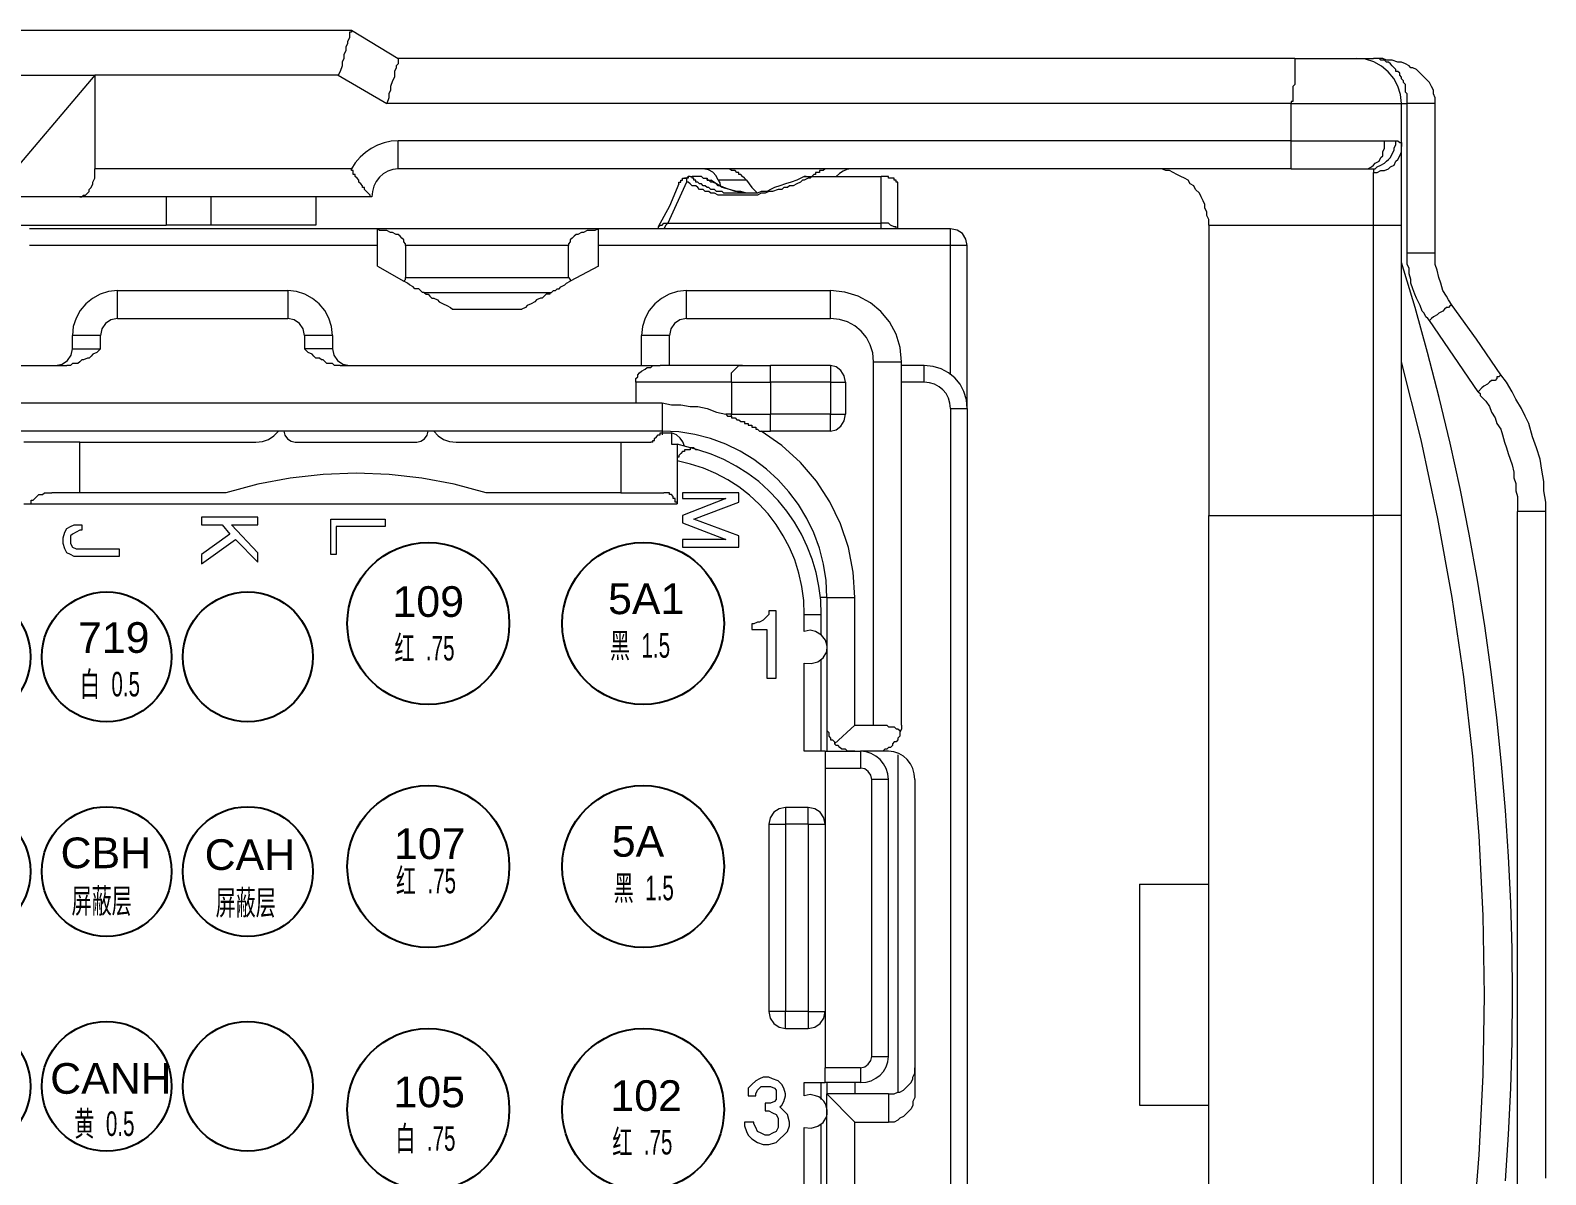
# Model space of a CAD drawing. Header units: millimetres. Extents: x 1638 to 3450, y 1129 to 2069.
# Drawn here: x 1786.98 to 1836.37, y 1909.64 to 1946.95 of the extents above; entities that cross this region are included whole.
import ezdxf

# ---------------------------------------------------------------- set-up
doc = ezdxf.new("R2010")
doc.units = ezdxf.units.MM
doc.layers.add('AM60', color=3, linetype='Continuous', lineweight=25)
doc.layers.add('AM_6', color=3, linetype='Continuous', lineweight=25)
doc.layers.add('线色线径', color=1, linetype='Continuous')
doc.styles.get("Standard").update_dxf_attribs({"font": 'arial.ttf'})

# ---------------------------------------------------------------- blocks, each defined once
blk = doc.blocks.new('*U7')
blk.add_circle((0, 0), 2.117)
blk = doc.blocks.new('*U8')
at = {"layer": 'AM_6', "color": 0, "linetype": 'ByBlock', "lineweight": -2, "transparency": 16777216}
for p in [(0, 21), (4.6, 21), (9.2, 21), (13.8, 21), (18.4, 21), (23, 21), (27.6, 21), (32.2, 21), (36.8, 21), (41.4, 21), (0, 14), (4.6, 14), (9.2, 14), (13.8, 14), (18.4, 14), (23, 14), (27.6, 14), (32.2, 14), (36.8, 14), (41.4, 14), (0, 7), (4.6, 7), (9.2, 7), (13.8, 7), (18.4, 7), (23, 7), (27.6, 7), (32.2, 7), (36.8, 7), (41.4, 7), (0, 0), (4.6, 0), (9.2, 0), (13.8, 0), (18.4, 0), (23, 0), (27.6, 0), (32.2, 0), (36.8, 0), (41.4, 0)]:
    blk.add_blockref('*U7', p, dxfattribs=at)
blk = doc.blocks.new('*U9')
blk.add_circle((0, 0), 2.641)
blk = doc.blocks.new('*U10')
at = {"layer": 'AM_6', "color": 0, "linetype": 'ByBlock', "lineweight": -2, "transparency": 16777216}
for p in [(0, 23.769), (7, 23.769), (0, 15.846), (7, 15.846), (0, 7.923), (7, 7.923), (0, 0), (7, 0)]:
    blk.add_blockref('*U9', p, dxfattribs=at)
blk = doc.blocks.new('A$C7FD7605A')
at = {"layer": 'AM_6', "lineweight": 9}
for points in [[(40.215, 62.876), (57.912, 62.876)], [(57.912, 62.876), (57.912, 62.815), (57.851, 62.815), (57.851, 62.755), (57.851, 62.694), (57.851, 62.633), (57.79, 62.511), (57.79, 62.45), (57.729, 62.328), (57.729, 62.206), (57.668, 62.084), (57.668, 61.962), (57.607, 61.84), (57.607, 61.718), (57.546, 61.535), (57.481, 61.413)], [(57.912, 62.876), (59.436, 61.962)], [(59.436, 61.962), (59.436, 61.901), (59.436, 61.84), (59.436, 61.779), (59.375, 61.718), (59.375, 61.657), (59.314, 61.535), (59.314, 61.413), (59.314, 61.352), (59.253, 61.231), (59.192, 61.048), (59.192, 60.926), (59.131, 60.8), (59.131, 60.678), (59.07, 60.495)], [(88.666, 61.962), (59.436, 61.962)], [(88.666, 61.962), (88.666, 61.901), (88.666, 61.84), (88.666, 61.779), (88.666, 61.718), (88.666, 61.657), (88.666, 61.596), (88.666, 61.535), (88.666, 61.474), (88.666, 61.413), (88.666, 61.352), (88.666, 61.291), (88.666, 61.231), (88.666, 61.17), (88.666, 61.109), (88.605, 61.048), (88.605, 60.987), (88.605, 60.926), (88.605, 60.861), (88.605, 60.8), (88.605, 60.739), (88.605, 60.678), (88.605, 60.617), (88.605, 60.556), (88.544, 60.556), (88.544, 60.495)], [(88.666, 61.962), (88.849, 61.962), (89.032, 61.962), (89.215, 61.962), (89.398, 61.962), (89.52, 61.962), (89.703, 61.962), (89.825, 61.962), (90.007, 61.962), (90.129, 61.962), (90.251, 61.962), (90.373, 61.962), (90.434, 61.962), (90.495, 61.962), (90.556, 61.962), (90.617, 61.962), (90.678, 61.962)], [(92.145, 60.495), (92.114, 60.787), (92.027, 61.06), (91.89, 61.309), (91.709, 61.527), (91.49, 61.708), (91.242, 61.845), (90.969, 61.932), (90.678, 61.962)], [(90.678, 61.962), (91.227, 61.962)], [(93.242, 60.495), (93.242, 60.678), (93.181, 60.8), (93.181, 60.926), (93.12, 61.048), (93.059, 61.17), (92.998, 61.231), (92.876, 61.352), (92.815, 61.413), (92.754, 61.474), (92.693, 61.535), (92.633, 61.596), (92.511, 61.657), (92.45, 61.657), (92.389, 61.718), (92.267, 61.779), (92.145, 61.84), (92.023, 61.84), (91.84, 61.901), (91.653, 61.901), (91.531, 61.962), (91.349, 61.962), (91.227, 61.962)], [(92.328, 60.495), (92.328, 60.617), (92.328, 60.678), (92.328, 60.739), (92.328, 60.8), (92.267, 60.861), (92.267, 60.926), (92.267, 60.987), (92.267, 61.109), (92.206, 61.17), (92.206, 61.231), (92.145, 61.291), (92.145, 61.352), (92.084, 61.413), (92.084, 61.474), (92.023, 61.535), (91.962, 61.535), (91.962, 61.596), (91.901, 61.657), (91.84, 61.718), (91.779, 61.779), (91.718, 61.84), (91.653, 61.84), (91.592, 61.901), (91.531, 61.901), (91.47, 61.901), (91.41, 61.962), (91.349, 61.962), (91.288, 61.962), (91.227, 61.962)], [(40.215, 61.413), (49.549, 61.413)], [(49.549, 61.413), (46.501, 57.809)], [(49.549, 61.413), (49.549, 58.362)], [(92.145, 59.093), (92.145, 60.495)], [(93.242, 60.495), (93.181, 60.495), (93.12, 60.495), (93.059, 60.495), (92.937, 60.495), (92.876, 60.495), (92.754, 60.495), (92.693, 60.495), (92.572, 60.495), (92.45, 60.495), (92.328, 60.495)], [(93.242, 55.615), (93.242, 55.98), (93.242, 56.346), (93.242, 56.712), (93.242, 57.017), (93.242, 57.261), (93.242, 57.504), (93.242, 57.626), (93.242, 57.809), (93.242, 58.114), (93.242, 58.484), (93.242, 58.91), (93.242, 59.337), (93.242, 59.947), (93.242, 60.495)], [(88.544, 58.362), (88.544, 58.423), (88.544, 58.484), (88.544, 58.544), (88.544, 58.605), (88.544, 58.666), (88.544, 58.727), (88.544, 58.788), (88.544, 58.849), (88.544, 58.91), (88.544, 58.971), (88.544, 59.032), (88.544, 59.093), (88.544, 59.154), (88.544, 59.215), (88.544, 59.276)], [(88.544, 59.276), (88.788, 59.276), (88.971, 59.276), (89.215, 59.276), (89.398, 59.276), (89.642, 59.276), (89.825, 59.276), (90.068, 59.276), (90.251, 59.276), (90.434, 59.276), (90.617, 59.276), (90.8, 59.276), (90.983, 59.276), (91.166, 59.276), (91.349, 59.276), (91.47, 59.276), (91.592, 59.276)], [(90.861, 58.362), (90.922, 58.362), (91.044, 58.362), (91.166, 58.423), (91.227, 58.484), (91.288, 58.544), (91.41, 58.605), (91.47, 58.727), (91.531, 58.788), (91.531, 58.91), (91.592, 59.032), (91.592, 59.154), (91.592, 59.276)], [(91.105, 58.362), (91.166, 58.362), (91.288, 58.362), (91.349, 58.423), (91.47, 58.484), (91.592, 58.544), (91.653, 58.605), (91.718, 58.666), (91.779, 58.727), (91.84, 58.849), (91.901, 58.971), (91.901, 59.032), (91.962, 59.154), (91.962, 59.276)], [(91.227, 58.24), (91.349, 58.24), (91.47, 58.301), (91.592, 58.301), (91.718, 58.362), (91.779, 58.423), (91.901, 58.484), (91.962, 58.605), (92.023, 58.666), (92.084, 58.788), (92.145, 58.91), (92.145, 58.971), (92.145, 59.093)], [(91.592, 59.276), (91.779, 59.276), (91.901, 59.276), (91.962, 59.276)], [(91.962, 59.276), (92.023, 59.276), (92.084, 59.215), (92.145, 59.215), (92.145, 59.154), (92.145, 59.093)], [(92.145, 56.529), (92.145, 56.651), (92.145, 56.712), (92.145, 56.895), (92.145, 57.139), (92.145, 57.321), (92.145, 57.504), (92.145, 57.748), (92.145, 57.931), (92.145, 58.053), (92.145, 58.24), (92.145, 58.362), (92.145, 58.484), (92.145, 58.605), (92.145, 58.727), (92.145, 58.849), (92.145, 58.971), (92.145, 59.032), (92.145, 59.093)], [(49.061, 57.443), (49.122, 57.443), (49.183, 57.504), (49.244, 57.504), (49.305, 57.565), (49.366, 57.626), (49.366, 57.687), (49.427, 57.748), (49.488, 57.87), (49.488, 57.931), (49.549, 58.053), (49.549, 58.114), (49.549, 58.24), (49.549, 58.362)], [(58.583, 57.443), (58.522, 57.443), (58.522, 57.504), (58.461, 57.565), (58.4, 57.626), (58.339, 57.687), (58.339, 57.748), (58.278, 57.748), (58.278, 57.809), (58.217, 57.87), (58.156, 57.931), (58.156, 57.992), (58.095, 58.053), (58.034, 58.114), (58.034, 58.179), (57.973, 58.179), (57.973, 58.24), (57.973, 58.301), (57.912, 58.301), (57.912, 58.362)], [(59.436, 58.362), (59.259, 58.342), (59.097, 58.287), (58.952, 58.2), (58.826, 58.085), (58.724, 57.948), (58.647, 57.793), (58.599, 57.623), (58.583, 57.443)], [(88.544, 58.362), (59.436, 58.362)], [(69.872, 57.992), (69.804, 58.129), (69.696, 58.247), (69.554, 58.33), (69.384, 58.362)], [(70.786, 57.992), (70.725, 58.053), (70.664, 58.114), (70.603, 58.179), (70.542, 58.179), (70.542, 58.24), (70.481, 58.24), (70.42, 58.301), (70.359, 58.301), (70.298, 58.301), (70.237, 58.362), (70.176, 58.362), (70.115, 58.362), (70.054, 58.362), (69.993, 58.362)], [(73.594, 58.362), (73.533, 58.362), (73.472, 58.362), (73.411, 58.362), (73.35, 58.362), (73.289, 58.301), (73.228, 58.301), (73.167, 58.301), (73.167, 58.24), (73.106, 58.24), (73.045, 58.24), (73.045, 58.179), (72.984, 58.179), (72.923, 58.114), (72.862, 58.053)], [(74.204, 58.362), (74.067, 58.341), (73.937, 58.285), (73.818, 58.206), (73.716, 58.114)], [(85.858, 56.529), (85.858, 56.712), (85.797, 56.834), (85.797, 56.956), (85.736, 57.078), (85.736, 57.2), (85.675, 57.321), (85.614, 57.443), (85.554, 57.565), (85.432, 57.687), (85.371, 57.809), (85.249, 57.87), (85.188, 57.992), (85.066, 58.053), (84.944, 58.114), (84.822, 58.179), (84.7, 58.24), (84.578, 58.301), (84.456, 58.301), (84.334, 58.362), (84.151, 58.362), (84.026, 58.362)], [(88.544, 58.362), (88.788, 58.362), (89.032, 58.362), (89.215, 58.362), (89.398, 58.362), (89.581, 58.362), (89.764, 58.362), (89.946, 58.362), (90.068, 58.362), (90.251, 58.362), (90.373, 58.362), (90.495, 58.362), (90.617, 58.362), (90.739, 58.362), (90.861, 58.362)], [(90.861, 58.362), (90.983, 58.362), (91.044, 58.362), (91.105, 58.362)], [(91.105, 58.362), (91.166, 58.362), (91.227, 58.362), (91.227, 58.301), (91.227, 58.24)], [(68.588, 57.87), (68.283, 57.139), (67.917, 56.468)], [(68.588, 57.87), (68.588, 57.931), (68.649, 57.931), (68.649, 57.992), (68.71, 57.992), (68.71, 58.053), (68.77, 58.053)], [(68.957, 58.114), (68.892, 58.114), (68.831, 58.053), (68.77, 58.053)], [(68.77, 58.053), (68.831, 58.053)], [(68.957, 58.114), (68.892, 58.114), (68.892, 58.053), (68.831, 58.053)], [(68.831, 58.053), (68.831, 57.992), (68.831, 57.931)], [(68.957, 58.114), (69.018, 58.114)], [(70.786, 57.565), (70.725, 57.565), (70.664, 57.565), (70.603, 57.565), (70.542, 57.565), (70.481, 57.565), (70.42, 57.565), (70.359, 57.565), (70.298, 57.565), (70.237, 57.565), (70.176, 57.565), (70.115, 57.565), (70.054, 57.565), (69.993, 57.626), (69.933, 57.626), (69.811, 57.626), (69.75, 57.687), (69.628, 57.687), (69.567, 57.748), (69.506, 57.748), (69.445, 57.809), (69.384, 57.809), (69.323, 57.87), (69.262, 57.87), (69.201, 57.931), (69.14, 57.931), (69.14, 57.992), (69.079, 57.992), (69.079, 58.053), (69.018, 58.053), (69.018, 58.114)], [(69.323, 58.114), (69.018, 58.114)], [(69.323, 58.114), (69.384, 58.053), (69.445, 58.053), (69.506, 58.053)], [(70.847, 57.565), (70.786, 57.565), (70.603, 57.626), (70.42, 57.626), (70.237, 57.687), (70.054, 57.748), (69.933, 57.809), (69.872, 57.809), (69.811, 57.87), (69.689, 57.931), (69.628, 57.931), (69.567, 57.992), (69.506, 57.992), (69.506, 58.053)], [(69.506, 58.053), (69.506, 57.992), (69.567, 57.992), (69.628, 57.992)], [(70.908, 57.565), (70.664, 57.565), (70.481, 57.626), (70.237, 57.687), (69.993, 57.748), (69.811, 57.87), (69.628, 57.992)], [(69.872, 57.992), (69.925, 57.901), (69.933, 57.809)], [(72.676, 58.114), (72.432, 57.992), (72.249, 57.931), (72.066, 57.87), (71.883, 57.809), (71.7, 57.748), (71.578, 57.687), (71.457, 57.626), (71.274, 57.626), (71.152, 57.565), (71.03, 57.565), (70.908, 57.565), (70.786, 57.565)], [(70.786, 57.992), (70.969, 57.756), (71.152, 57.565)], [(72.676, 58.114), (72.741, 58.114), (72.676, 58.114), (72.741, 58.114), (72.801, 58.114), (72.862, 58.114)], [(72.862, 58.114), (75.179, 58.114)], [(75.423, 58.114), (75.362, 58.114), (75.301, 58.114), (75.24, 58.114), (75.179, 58.114)], [(75.728, 57.748), (75.728, 57.809), (75.728, 57.87), (75.728, 57.931), (75.667, 57.931), (75.667, 57.992), (75.606, 57.992), (75.606, 58.053), (75.545, 58.053), (75.484, 58.053), (75.423, 58.053), (75.423, 58.114)], [(91.227, 56.529), (91.227, 56.59), (91.227, 56.651), (91.227, 56.834), (91.227, 57.017), (91.227, 57.139), (91.227, 57.321), (91.227, 57.443), (91.227, 57.565), (91.227, 57.687), (91.227, 57.809), (91.227, 57.931), (91.227, 57.992), (91.227, 58.114), (91.227, 58.179), (91.227, 58.24)], [(49.061, 57.443), (46.501, 57.443)], [(58.583, 57.443), (49.061, 57.443)], [(56.75, 57.443), (56.75, 56.529)], [(70.786, 57.565), (70.664, 57.565), (70.542, 57.565)], [(75.728, 56.407), (75.728, 57.748)], [(46.501, 56.529), (51.869, 56.529)], [(58.765, 56.407), (47.415, 56.407)], [(53.332, 56.529), (53.21, 56.529), (53.089, 56.529), (52.967, 56.529), (52.845, 56.529), (52.662, 56.529), (52.54, 56.529), (52.357, 56.529), (52.235, 56.529), (52.052, 56.529), (51.869, 56.529)], [(56.75, 56.529), (56.689, 56.529), (56.628, 56.529), (56.567, 56.529), (56.506, 56.529), (56.384, 56.529), (56.262, 56.529), (56.14, 56.529), (56.018, 56.529), (55.896, 56.529), (55.714, 56.529), (55.531, 56.529), (55.348, 56.529), (55.104, 56.529), (54.921, 56.529), (54.677, 56.529), (54.433, 56.529), (54.19, 56.529), (53.885, 56.529), (53.637, 56.529), (53.332, 56.529)], [(59.68, 55.858), (59.68, 55.919), (59.619, 55.98), (59.619, 56.041), (59.558, 56.102), (59.497, 56.163), (59.436, 56.224), (59.375, 56.224), (59.253, 56.285), (59.192, 56.285), (59.07, 56.346), (58.948, 56.346), (58.826, 56.346), (58.765, 56.407)], [(65.966, 56.407), (58.765, 56.407)], [(58.765, 55.184), (58.765, 56.407)], [(65.966, 56.407), (65.844, 56.346), (65.722, 56.346), (65.601, 56.346), (65.479, 56.285), (65.418, 56.285), (65.296, 56.224), (65.235, 56.224), (65.174, 56.163), (65.109, 56.102), (65.048, 56.041), (65.048, 55.98), (64.987, 55.919), (64.987, 55.858)], [(77.438, 56.407), (65.966, 56.407)], [(65.966, 55.184), (65.966, 56.407)], [(67.917, 56.468), (67.978, 56.529), (68.039, 56.529), (68.1, 56.59), (68.161, 56.59), (68.222, 56.59)], [(67.917, 56.468), (67.917, 56.407)], [(68.222, 56.59), (68.161, 56.529), (68.1, 56.407), (68.039, 56.407)], [(75.24, 56.407), (75.179, 56.407), (75.179, 56.468), (75.179, 56.529), (75.179, 56.59)], [(75.667, 56.407), (75.667, 56.468), (75.606, 56.468), (75.484, 56.529), (75.423, 56.59), (75.362, 56.59), (75.24, 56.59), (75.179, 56.59)], [(77.987, 55.858), (77.944, 56.073), (77.827, 56.247), (77.653, 56.364), (77.438, 56.407)], [(85.858, 56.529), (85.858, 47.065)], [(92.145, 47.004), (92.145, 56.529)], [(59.68, 55.858), (59.68, 54.818)], [(64.987, 54.818), (64.987, 55.858)], [(77.987, 50.547), (77.987, 55.858)], [(93.791, 53.904), (93.669, 54.087), (93.608, 54.209), (93.486, 54.392), (93.425, 54.635), (93.364, 54.818), (93.303, 55.062), (93.242, 55.245), (93.242, 55.432), (93.242, 55.615)], [(58.765, 55.184), (59.619, 54.696)], [(65.966, 55.184), (65.048, 54.696)], [(95.534, 25.37), (95.632, 26.878), (95.703, 28.388), (95.745, 29.898), (95.76, 31.409), (95.745, 32.92), (95.703, 34.43), (95.632, 35.94), (95.534, 37.448), (95.407, 38.955), (95.251, 40.459), (95.068, 41.962), (94.856, 43.461), (94.616, 44.957), (94.348, 46.45), (94.051, 47.938), (93.726, 49.422), (93.373, 50.901), (92.992, 52.375), (92.583, 53.844), (92.145, 55.306)], [(50.284, 54.392), (49.993, 54.361), (49.719, 54.274), (49.47, 54.138), (49.252, 53.957), (49.072, 53.74), (48.935, 53.491), (48.848, 53.219), (48.818, 52.929)], [(50.284, 54.392), (55.836, 54.392)], [(57.299, 52.929), (57.268, 53.219), (57.181, 53.491), (57.045, 53.74), (56.864, 53.957), (56.647, 54.138), (56.398, 54.274), (56.126, 54.361), (55.836, 54.392)], [(59.619, 54.696), (59.68, 54.757), (59.68, 54.818)], [(60.289, 54.331), (60.228, 54.331), (60.168, 54.392), (60.107, 54.453), (59.985, 54.453), (59.924, 54.513), (59.802, 54.574), (59.741, 54.635), (59.619, 54.696)], [(64.378, 54.331), (64.439, 54.331), (64.499, 54.392), (64.56, 54.392), (64.621, 54.453), (64.682, 54.453), (64.743, 54.513), (64.865, 54.574), (64.926, 54.635), (65.048, 54.696)], [(64.987, 54.818), (65.048, 54.757), (65.048, 54.696)], [(68.831, 54.392), (68.541, 54.361), (68.269, 54.274), (68.02, 54.138), (67.803, 53.957), (67.622, 53.74), (67.486, 53.491), (67.399, 53.219), (67.368, 52.929)], [(68.831, 54.392), (73.533, 54.392)], [(75.849, 52.071), (75.802, 52.54), (75.668, 52.975), (75.454, 53.37), (75.171, 53.713), (74.829, 53.996), (74.435, 54.21), (74, 54.345), (73.533, 54.392)], [(60.289, 54.331), (60.35, 54.27), (60.411, 54.27), (60.472, 54.209), (60.533, 54.148), (60.594, 54.148), (60.716, 54.087), (60.777, 54.026), (60.899, 53.965), (61.021, 53.904), (61.143, 53.843), (61.204, 53.782)], [(60.289, 54.331), (64.378, 54.331)], [(64.378, 54.331), (64.378, 54.27), (64.317, 54.27), (64.256, 54.27), (64.195, 54.209), (64.134, 54.148), (64.073, 54.148), (63.951, 54.087), (63.89, 54.026), (63.768, 53.965), (63.646, 53.904), (63.585, 53.843), (63.463, 53.782)], [(93.791, 53.904), (93.73, 53.904), (93.669, 53.843), (93.608, 53.843), (93.547, 53.782), (93.486, 53.721), (93.364, 53.66), (93.303, 53.599), (93.181, 53.538), (93.12, 53.477), (93.059, 53.416)], [(95.376, 51.645), (94.583, 52.807), (93.791, 53.904)], [(48.818, 52.498), (48.818, 52.929)], [(57.299, 52.929), (57.299, 52.498)], [(67.368, 51.949), (67.368, 52.929)], [(48.269, 51.949), (48.483, 51.992), (48.658, 52.109), (48.775, 52.284), (48.818, 52.498)], [(49.732, 52.498), (49.61, 52.376), (49.488, 52.315), (49.427, 52.254), (49.366, 52.193), (49.305, 52.193), (49.183, 52.132), (49.122, 52.132), (49.061, 52.071), (49, 52.01), (48.939, 52.01), (48.878, 52.01), (48.818, 52.01), (48.757, 51.949), (48.696, 51.949), (48.635, 51.949)], [(57.546, 51.949), (57.481, 51.949), (57.42, 51.949), (57.36, 51.949), (57.299, 52.01), (57.238, 52.01), (57.177, 52.01), (57.116, 52.01), (57.055, 52.071), (56.994, 52.132), (56.933, 52.132), (56.872, 52.193), (56.75, 52.193), (56.689, 52.254), (56.628, 52.315), (56.506, 52.376), (56.384, 52.498)], [(57.299, 52.498), (57.342, 52.284), (57.461, 52.109), (57.636, 51.992), (57.851, 51.949)], [(31.551, 51.949), (48.635, 51.949)], [(57.546, 51.949), (67.978, 51.949)], [(67.186, 51.401), (67.186, 51.523), (67.246, 51.584), (67.246, 51.645), (67.307, 51.706), (67.368, 51.766), (67.49, 51.827), (67.551, 51.888), (67.673, 51.888), (67.734, 51.949), (67.856, 51.949), (67.978, 51.949)], [(70.664, 51.949), (67.978, 51.949)], [(70.664, 51.949), (70.786, 51.949), (70.908, 51.949), (71.03, 51.949), (71.152, 51.949), (71.274, 51.949), (71.396, 51.949), (71.578, 51.949)], [(73.533, 51.949), (71.578, 51.949)], [(74.021, 51.401), (73.979, 51.615), (73.868, 51.789), (73.712, 51.907), (73.533, 51.949)], [(75.849, 40.23), (75.849, 52.071)], [(76.585, 51.949), (75.849, 51.949)], [(77.987, 50.547), (77.959, 50.835), (77.879, 51.101), (77.752, 51.339), (77.583, 51.545), (77.377, 51.715), (77.138, 51.842), (76.873, 51.922), (76.585, 51.949)], [(67.186, 51.401), (67.186, 50.73)], [(74.021, 51.401), (74.021, 50.364)], [(95.376, 51.645), (95.315, 51.584), (95.254, 51.584), (95.254, 51.523), (95.193, 51.462), (95.071, 51.462), (95.01, 51.401), (94.949, 51.34), (94.827, 51.279), (94.766, 51.218), (94.644, 51.096)], [(96.843, 47.191), (96.843, 47.495), (96.782, 47.861), (96.782, 48.166), (96.721, 48.532), (96.66, 48.898), (96.538, 49.263), (96.416, 49.629), (96.294, 50.06), (96.172, 50.303), (96.05, 50.547), (95.867, 50.852), (95.745, 51.096), (95.562, 51.401), (95.376, 51.645)], [(12.329, 50.73), (67.186, 50.73)], [(67.186, 50.73), (68.039, 50.73)], [(68.039, 50.73), (68.344, 50.669), (68.649, 50.669), (68.957, 50.608), (69.201, 50.608), (69.506, 50.547), (69.811, 50.425), (70.115, 50.364)], [(77.987, 50.547), (77.987, 12.333)], [(70.115, 50.364), (70.176, 50.303), (70.237, 50.303), (70.298, 50.303)], [(70.298, 50.303), (70.298, 50.242), (70.359, 50.242), (70.42, 50.242), (70.481, 50.182), (70.542, 50.182), (70.603, 50.121), (70.664, 50.121), (70.725, 50.121), (70.725, 50.06), (70.786, 50.06), (70.847, 50.06), (70.847, 49.999), (70.908, 49.999), (70.969, 49.999), (70.969, 49.938), (71.03, 49.938), (71.091, 49.938), (71.091, 49.877), (71.152, 49.877), (71.213, 49.812), (71.274, 49.812)], [(73.533, 49.812), (73.712, 49.855), (73.868, 49.974), (73.979, 50.149), (74.021, 50.364)], [(68.039, 49.812), (12.329, 49.812)], [(49.061, 49.446), (48.878, 49.446), (48.696, 49.446), (48.574, 49.446), (48.391, 49.446), (48.269, 49.446), (48.086, 49.446), (47.964, 49.446), (47.842, 49.446), (47.72, 49.446), (47.598, 49.446), (47.537, 49.446), (47.415, 49.446), (47.354, 49.446), (47.294, 49.446), (47.233, 49.446)], [(49.061, 49.446), (54.799, 49.446)], [(54.799, 49.446), (55.016, 49.469), (55.211, 49.538), (55.382, 49.652), (55.531, 49.812)], [(55.714, 49.812), (55.745, 49.678), (55.828, 49.56), (55.945, 49.478), (56.079, 49.446)], [(56.079, 49.446), (60.046, 49.446)], [(60.046, 49.446), (60.18, 49.478), (60.297, 49.56), (60.38, 49.678), (60.411, 49.812)], [(60.594, 49.812), (60.743, 49.652), (60.915, 49.538), (61.11, 49.469), (61.33, 49.446)], [(61.33, 49.446), (66.698, 49.446)], [(66.698, 49.446), (66.881, 49.446), (67.064, 49.446), (67.186, 49.446), (67.368, 49.446), (67.49, 49.446), (67.673, 49.446)], [(67.734, 49.446), (67.673, 49.446)], [(67.734, 49.446), (67.734, 49.507), (67.795, 49.507), (67.795, 49.568), (67.856, 49.629), (67.917, 49.69), (67.978, 49.69), (67.978, 49.751), (68.039, 49.751), (68.1, 49.751), (68.161, 49.751), (68.222, 49.751), (68.283, 49.751), (68.344, 49.751)], [(73.411, 44.383), (73.383, 44.937), (73.3, 45.475), (73.166, 45.994), (72.984, 46.493), (72.755, 46.967), (72.484, 47.415), (72.172, 47.833), (71.824, 48.219), (71.441, 48.57), (71.026, 48.883), (70.583, 49.155), (70.114, 49.384), (69.623, 49.567), (69.111, 49.701), (68.582, 49.784), (68.039, 49.812)], [(68.77, 49.324), (68.712, 49.46), (68.626, 49.583), (68.505, 49.684), (68.344, 49.751)], [(68.344, 49.751), (68.344, 49.385)], [(74.325, 44.383), (74.272, 45.216), (74.115, 46.02), (73.859, 46.786), (73.51, 47.509), (73.071, 48.18), (72.549, 48.792), (71.948, 49.339), (71.274, 49.812)], [(71.274, 49.812), (71.396, 49.812), (71.578, 49.812)], [(73.533, 49.812), (71.578, 49.812)], [(68.344, 49.385), (68.405, 49.385)], [(68.405, 49.385), (68.466, 49.385), (68.527, 49.385)], [(69.201, 49.202), (68.841, 49.294), (68.527, 49.385)], [(68.527, 49.385), (68.527, 48.715)], [(69.201, 49.202), (69.14, 49.202), (69.079, 49.263), (69.018, 49.263), (68.957, 49.263), (68.957, 49.202), (68.892, 49.202), (68.831, 49.202), (68.77, 49.202), (68.77, 49.141), (68.71, 49.141), (68.649, 49.08), (68.588, 49.019), (68.588, 48.959), (68.527, 48.959), (68.527, 48.898), (68.527, 48.837)], [(73.228, 43.83), (73.209, 44.296), (73.153, 44.752), (73.06, 45.198), (72.933, 45.631), (72.773, 46.05), (72.581, 46.453), (72.358, 46.838), (72.106, 47.204), (71.826, 47.547), (71.52, 47.868), (71.189, 48.163), (70.833, 48.432), (70.456, 48.672), (70.057, 48.882), (69.638, 49.059), (69.201, 49.202)], [(62.305, 47.8), (61.264, 48.08), (60.207, 48.28), (59.138, 48.4), (58.063, 48.44), (56.989, 48.4), (55.92, 48.28), (54.863, 48.08), (53.824, 47.8)], [(68.527, 48.837), (68.527, 48.753), (68.527, 48.715)], [(68.527, 48.715), (68.527, 47.435)], [(47.233, 47.435), (68.527, 47.435)], [(47.476, 47.495), (47.476, 47.556), (47.537, 47.556), (47.598, 47.617), (47.659, 47.678), (47.72, 47.739), (47.781, 47.739), (47.842, 47.739), (47.903, 47.8), (47.964, 47.8), (48.025, 47.8), (48.086, 47.8), (48.147, 47.8)], [(47.476, 47.435), (47.476, 47.495)], [(49.061, 47.8), (48.878, 47.8), (48.696, 47.8), (48.513, 47.8), (48.33, 47.8), (48.147, 47.8)], [(53.824, 47.8), (49.061, 47.8)], [(66.698, 47.8), (62.305, 47.8)], [(66.698, 47.8), (66.881, 47.8), (67.064, 47.8), (67.246, 47.8), (67.368, 47.8), (67.551, 47.8), (67.734, 47.8), (67.856, 47.8), (67.978, 47.8), (68.1, 47.8)], [(68.527, 47.435), (68.527, 47.495), (68.466, 47.495), (68.466, 47.556), (68.466, 47.617), (68.405, 47.617), (68.405, 47.678), (68.344, 47.739), (68.283, 47.739), (68.283, 47.8), (68.222, 47.8), (68.161, 47.8), (68.1, 47.8)], [(85.858, 24.906), (85.858, 26.19), (85.858, 27.47), (85.858, 28.815), (85.858, 30.095), (85.858, 31.44), (85.858, 32.72), (85.858, 34.065), (85.858, 35.345), (85.858, 36.69), (85.858, 37.97), (85.858, 39.254), (85.858, 40.596), (85.858, 41.88), (85.858, 43.16), (85.858, 44.505), (85.858, 45.785), (85.858, 47.065)], [(85.858, 47.065), (91.227, 47.065)], [(92.145, 47.004), (92.145, 47.065), (92.084, 47.065), (92.023, 47.065), (91.962, 47.065), (91.901, 47.065), (91.84, 47.065), (91.779, 47.065), (91.718, 47.065), (91.653, 47.065), (91.592, 47.065), (91.531, 47.065), (91.47, 47.065), (91.41, 47.065), (91.349, 47.065), (91.288, 47.065), (91.227, 47.065)], [(92.145, 24.906), (92.145, 26.19), (92.145, 27.531), (92.145, 28.815), (92.145, 30.095), (92.145, 31.44), (92.145, 32.72), (92.145, 34.004), (92.145, 35.345), (92.145, 36.629), (92.145, 37.97), (92.145, 39.254), (92.145, 40.535), (92.145, 41.819), (92.145, 43.16), (92.145, 44.444), (92.145, 45.724), (92.145, 47.004)], [(96.843, 25.458), (96.843, 26.129), (96.843, 26.861), (96.843, 27.409), (96.843, 28.023), (96.843, 28.51), (96.843, 28.998), (96.843, 29.425), (96.843, 29.912), (96.843, 30.587), (96.843, 31.257), (96.843, 31.989), (96.843, 32.781), (96.843, 33.699), (96.843, 34.553), (96.843, 35.589), (96.843, 36.629), (96.843, 37.727), (96.843, 38.889), (96.843, 40.169), (96.843, 41.388), (96.843, 42.794), (96.843, 44.196), (96.843, 45.663), (96.843, 47.191)], [(73.411, 44.383), (73.411, 40.23)], [(74.325, 40.23), (74.325, 44.383)], [(73.228, 43.16), (73.228, 43.83)], [(72.676, 42.245), (72.904, 42.234), (73.113, 42.291), (73.288, 42.417), (73.411, 42.611), (73.422, 42.802), (73.365, 42.992), (73.24, 43.16), (73.045, 43.282), (72.862, 43.327), (72.676, 43.282)], [(73.228, 39.376), (73.228, 42.367)], [(73.411, 40.23), (73.411, 40.169), (73.411, 40.108), (73.411, 40.047), (73.472, 39.986), (73.472, 39.925), (73.472, 39.864), (73.533, 39.803), (73.533, 39.742), (73.594, 39.742), (73.655, 39.681), (73.655, 39.62)], [(73.411, 40.23), (73.411, 39.376)], [(74.325, 40.23), (73.655, 39.62)], [(74.325, 40.23), (74.935, 40.23)], [(74.935, 40.23), (75.057, 40.23), (75.179, 40.23), (75.24, 40.23), (75.362, 40.23), (75.423, 40.169), (75.545, 40.169), (75.606, 40.169), (75.667, 40.108), (75.728, 40.108), (75.789, 40.047), (75.789, 39.986)], [(75.849, 40.23), (75.849, 40.108), (75.789, 39.986)], [(74.325, 39.376), (74.265, 39.376), (74.204, 39.376), (74.143, 39.376), (74.082, 39.376), (74.021, 39.437), (73.96, 39.437), (73.899, 39.437), (73.838, 39.498), (73.777, 39.559), (73.716, 39.559), (73.655, 39.62)], [(75.789, 39.986), (75.789, 39.925), (75.789, 39.864), (75.728, 39.803), (75.728, 39.742), (75.667, 39.681), (75.606, 39.681), (75.545, 39.62), (75.545, 39.559), (75.484, 39.498), (75.423, 39.498), (75.362, 39.437), (75.301, 39.437), (75.24, 39.376), (75.179, 39.376), (75.057, 39.376), (74.996, 39.376), (74.935, 39.376)], [(73.35, 39.376), (72.676, 39.376)], [(73.35, 39.376), (73.35, 39.315), (73.35, 39.254), (73.35, 39.133), (73.35, 39.072), (73.35, 39.011), (73.35, 38.889), (73.35, 38.828)], [(73.35, 39.376), (74.508, 39.376)], [(75.423, 38.458), (75.403, 38.639), (75.348, 38.809), (75.262, 38.965), (75.148, 39.102), (75.012, 39.215), (74.857, 39.302), (74.688, 39.357), (74.508, 39.376)], [(74.935, 39.376), (74.508, 39.376)], [(75.423, 39.376), (74.935, 39.376)], [(76.276, 38.458), (76.26, 38.639), (76.211, 38.809), (76.135, 38.965), (76.032, 39.102), (75.907, 39.215), (75.762, 39.302), (75.599, 39.357), (75.423, 39.376)], [(75.728, 39.254), (75.728, 28.266)], [(73.35, 38.828), (73.35, 29.059)], [(75.423, 29.425), (75.423, 38.458)], [(76.276, 38.458), (76.276, 28.327)], [(72.066, 37.544), (71.852, 37.501), (71.678, 37.384), (71.56, 37.209), (71.518, 36.995)], [(72.801, 37.544), (72.066, 37.544)], [(73.35, 36.995), (73.307, 37.209), (73.19, 37.384), (73.016, 37.501), (72.801, 37.544)], [(71.518, 36.995), (71.518, 30.891)], [(83.599, 35.041), (85.858, 35.041)], [(83.599, 35.041), (83.599, 27.84)], [(71.518, 30.891), (71.56, 30.677), (71.678, 30.501), (71.852, 30.382), (72.066, 30.339)], [(72.801, 30.339), (73.016, 30.382), (73.19, 30.501), (73.307, 30.677), (73.35, 30.891)], [(72.066, 30.339), (72.801, 30.339)], [(74.508, 28.571), (74.688, 28.588), (74.857, 28.636), (75.012, 28.713), (75.148, 28.815), (75.262, 28.94), (75.348, 29.086), (75.403, 29.248), (75.423, 29.425)], [(73.35, 28.571), (73.35, 28.632), (73.35, 28.693), (73.35, 28.754), (73.35, 28.815), (73.35, 28.876), (73.35, 28.998), (73.35, 29.059)], [(75.423, 28.205), (75.484, 28.205), (75.606, 28.205), (75.728, 28.266), (75.789, 28.266), (75.91, 28.327), (75.971, 28.388), (76.093, 28.51), (76.154, 28.571), (76.215, 28.693), (76.215, 28.754), (76.276, 28.876), (76.276, 28.998), (76.276, 29.059)], [(72.676, 28.571), (73.35, 28.571)], [(72.676, 27.104), (72.904, 27.093), (73.113, 27.15), (73.288, 27.276), (73.411, 27.47), (73.425, 27.567), (73.422, 27.67), (73.402, 27.775), (73.365, 27.876), (73.311, 27.969), (73.24, 28.048), (73.151, 28.108), (73.045, 28.144), (72.862, 28.19), (72.676, 28.144)], [(73.228, 28.023), (73.228, 28.571)], [(74.508, 28.571), (73.35, 28.571)], [(73.411, 28.571), (73.411, 28.205)], [(73.411, 28.205), (74.325, 27.287)], [(75.423, 28.205), (73.411, 28.205)], [(73.411, 22.955), (73.411, 28.205)], [(74.325, 28.571), (74.325, 28.205)], [(76.276, 28.327), (76.276, 28.205), (76.276, 28.084), (76.215, 27.962), (76.215, 27.84), (76.154, 27.714), (76.093, 27.653), (75.971, 27.531), (75.91, 27.47), (75.789, 27.409), (75.728, 27.348), (75.606, 27.287), (75.484, 27.287), (75.423, 27.287)], [(83.599, 27.84), (85.858, 27.84)], [(73.228, 18.985), (73.228, 27.226)], [(74.325, 27.287), (75.423, 27.287)], [(74.325, 23.87), (74.325, 27.287)]]:
    blk.add_lwpolyline(points, dxfattribs=at)
at = {"layer": 'AM_6', "lineweight": 5}
for points in [[(57.481, 61.413), (49.549, 61.413)], [(57.481, 61.413), (59.07, 60.495)], [(88.544, 60.495), (59.07, 60.495)], [(88.544, 60.495), (88.788, 60.495), (89.032, 60.495), (89.276, 60.495), (89.459, 60.495), (89.703, 60.495), (89.946, 60.495), (90.129, 60.495), (90.373, 60.495), (90.556, 60.495), (90.739, 60.495), (90.922, 60.495), (91.105, 60.495), (91.227, 60.495), (91.41, 60.495), (91.531, 60.495), (91.653, 60.495), (91.779, 60.495), (91.901, 60.495), (91.962, 60.495), (92.023, 60.495), (92.084, 60.495), (92.145, 60.495)], [(88.544, 59.276), (88.544, 60.495)], [(92.145, 60.495), (92.328, 60.495)], [(92.328, 55.615), (92.328, 60.495)], [(59.436, 59.276), (59.208, 59.259), (58.984, 59.21), (58.766, 59.131), (58.56, 59.025), (58.367, 58.892), (58.193, 58.736), (58.04, 58.558), (57.912, 58.362)], [(59.436, 58.362), (59.436, 58.423), (59.436, 58.484), (59.436, 58.544), (59.436, 58.605), (59.436, 58.727), (59.436, 58.788), (59.436, 58.91), (59.436, 59.032), (59.436, 59.154), (59.436, 59.276)], [(88.544, 59.276), (59.436, 59.276)], [(57.912, 58.362), (49.549, 58.362)], [(68.831, 57.931), (68.222, 56.59)], [(72.862, 58.114), (72.862, 58.053), (72.801, 58.053), (72.676, 57.992), (72.615, 57.992), (72.554, 57.931), (72.432, 57.87), (72.31, 57.809), (72.249, 57.809), (72.188, 57.809), (72.127, 57.748), (72.066, 57.748), (72.005, 57.748), (71.944, 57.687), (71.883, 57.687), (71.822, 57.687), (71.639, 57.626), (71.518, 57.626), (71.396, 57.565), (71.274, 57.565), (71.152, 57.504), (71.03, 57.504), (70.908, 57.504), (70.786, 57.504), (70.725, 57.504), (70.664, 57.504), (70.603, 57.504), (70.542, 57.504), (70.481, 57.504), (70.42, 57.504), (70.359, 57.504), (70.298, 57.504), (70.237, 57.504), (70.176, 57.504), (70.115, 57.504), (70.054, 57.504), (69.993, 57.504), (69.933, 57.504), (69.872, 57.504), (69.75, 57.565), (69.628, 57.565), (69.567, 57.626), (69.445, 57.626), (69.384, 57.687), (69.262, 57.687), (69.201, 57.748), (69.14, 57.809), (69.018, 57.809), (68.957, 57.87), (68.892, 57.931), (68.831, 57.931)], [(70.786, 57.992), (70.664, 57.992), (70.542, 57.992), (70.42, 57.992), (70.298, 57.992), (70.176, 57.992), (70.115, 57.992), (70.054, 57.992), (69.993, 57.992), (69.933, 57.992), (69.872, 57.992)], [(75.179, 56.59), (75.179, 58.114)], [(51.869, 57.443), (51.869, 56.529)], [(53.332, 57.443), (53.332, 56.529)], [(68.222, 56.59), (75.179, 56.59)], [(77.438, 55.858), (77.438, 55.919), (77.438, 56.041), (77.438, 56.102), (77.438, 56.163), (77.438, 56.224), (77.438, 56.285), (77.438, 56.346), (77.438, 56.407)], [(85.858, 56.529), (91.227, 56.529)], [(91.227, 56.529), (91.349, 56.529), (91.47, 56.529), (91.592, 56.529), (91.718, 56.529), (91.779, 56.529), (91.901, 56.529), (91.962, 56.529), (92.023, 56.529), (92.084, 56.529), (92.145, 56.529)], [(91.227, 47.065), (91.227, 56.529)], [(58.765, 55.858), (47.415, 55.858)], [(64.987, 55.858), (59.68, 55.858)], [(77.438, 55.858), (65.966, 55.858)], [(77.987, 55.858), (77.926, 55.858), (77.865, 55.858), (77.804, 55.858), (77.743, 55.858), (77.682, 55.858), (77.56, 55.858), (77.438, 55.858)], [(77.438, 51.645), (77.438, 55.858)], [(93.059, 53.416), (92.998, 53.477), (92.937, 53.538), (92.876, 53.66), (92.815, 53.721), (92.754, 53.904), (92.633, 54.148), (92.572, 54.27), (92.511, 54.453), (92.45, 54.635), (92.45, 54.757), (92.389, 54.94), (92.389, 55.123), (92.328, 55.245), (92.328, 55.432), (92.328, 55.493), (92.328, 55.615)], [(93.242, 55.615), (93.181, 55.615), (93.12, 55.615), (93.059, 55.615), (92.937, 55.615), (92.876, 55.615), (92.754, 55.615), (92.693, 55.615), (92.572, 55.615), (92.45, 55.615), (92.328, 55.615)], [(50.284, 53.477), (50.284, 53.599), (50.284, 53.721), (50.284, 53.843), (50.284, 53.965), (50.284, 54.026), (50.284, 54.148), (50.284, 54.209), (50.284, 54.27), (50.284, 54.331), (50.284, 54.392)], [(55.836, 54.392), (55.836, 54.331), (55.836, 54.27), (55.836, 54.209), (55.836, 54.148), (55.836, 54.026), (55.836, 53.965), (55.836, 53.843), (55.836, 53.721), (55.836, 53.599), (55.836, 53.477)], [(59.68, 54.818), (64.987, 54.818)], [(68.831, 53.477), (68.831, 53.599), (68.831, 53.721), (68.831, 53.843), (68.831, 53.965), (68.831, 54.026), (68.831, 54.148), (68.831, 54.209), (68.831, 54.27), (68.831, 54.331), (68.831, 54.392)], [(73.533, 53.477), (73.533, 53.599), (73.533, 53.721), (73.533, 53.843), (73.533, 53.965), (73.533, 54.026), (73.533, 54.148), (73.533, 54.209), (73.533, 54.27), (73.533, 54.331), (73.533, 54.392)], [(50.284, 53.477), (50.069, 53.434), (49.894, 53.317), (49.775, 53.143), (49.732, 52.929)], [(50.284, 53.477), (55.836, 53.477)], [(56.384, 52.929), (56.341, 53.143), (56.224, 53.317), (56.05, 53.434), (55.836, 53.477)], [(61.204, 53.782), (63.463, 53.782)], [(68.831, 53.477), (68.617, 53.434), (68.443, 53.317), (68.326, 53.143), (68.283, 52.929)], [(68.831, 53.477), (73.533, 53.477)], [(74.935, 52.071), (74.907, 52.36), (74.827, 52.627), (74.7, 52.866), (74.531, 53.073), (74.325, 53.242), (74.086, 53.369), (73.821, 53.449), (73.533, 53.477)], [(94.644, 51.096), (93.059, 53.416)], [(49.732, 52.929), (49.61, 52.929), (49.488, 52.929), (49.366, 52.929), (49.305, 52.929), (49.183, 52.929), (49.122, 52.929), (49, 52.929), (48.939, 52.929), (48.878, 52.929), (48.818, 52.929)], [(49.732, 52.498), (49.732, 52.929)], [(57.299, 52.929), (57.238, 52.929), (57.177, 52.929), (57.116, 52.929), (57.055, 52.929), (56.933, 52.929), (56.872, 52.929), (56.75, 52.929), (56.628, 52.929), (56.506, 52.929), (56.384, 52.929)], [(56.384, 52.929), (56.384, 52.498)], [(68.283, 52.929), (68.161, 52.929), (68.039, 52.929), (67.917, 52.929), (67.856, 52.929), (67.734, 52.929), (67.673, 52.929), (67.551, 52.929), (67.49, 52.929), (67.429, 52.929), (67.368, 52.929)], [(68.283, 51.949), (68.283, 52.929)], [(48.818, 52.498), (48.878, 52.498), (48.939, 52.498), (49, 52.498), (49.122, 52.498), (49.183, 52.498), (49.305, 52.498), (49.366, 52.498), (49.488, 52.498), (49.61, 52.498), (49.732, 52.498)], [(57.299, 52.498), (57.238, 52.498), (57.177, 52.498), (57.116, 52.498), (57.055, 52.498), (56.933, 52.498), (56.872, 52.498), (56.75, 52.498), (56.628, 52.498), (56.506, 52.498), (56.384, 52.498)], [(70.298, 51.401), (70.298, 51.523), (70.298, 51.584), (70.298, 51.706), (70.359, 51.766), (70.42, 51.827), (70.481, 51.888), (70.542, 51.949), (70.603, 51.949), (70.664, 51.949)], [(71.578, 51.401), (71.578, 51.523), (71.578, 51.584), (71.578, 51.706), (71.578, 51.766), (71.578, 51.827), (71.578, 51.888), (71.578, 51.949)], [(73.533, 51.949), (73.533, 51.888), (73.533, 51.827), (73.533, 51.766), (73.533, 51.706), (73.533, 51.584), (73.533, 51.523), (73.533, 51.401)], [(74.935, 52.071), (75.057, 52.071), (75.179, 52.071), (75.301, 52.071), (75.423, 52.071), (75.484, 52.071), (75.606, 52.071), (75.667, 52.071), (75.728, 52.071), (75.789, 52.071), (75.849, 52.071)], [(74.935, 40.23), (74.935, 52.071)], [(76.585, 51.401), (76.585, 51.523), (76.585, 51.584), (76.585, 51.706), (76.585, 51.766), (76.585, 51.827), (76.585, 51.888), (76.585, 51.949)], [(92.145, 10.805), (92.778, 13.343), (93.326, 15.896), (93.79, 18.462), (94.17, 21.039), (94.465, 23.625), (94.676, 26.217), (94.803, 28.815), (94.845, 31.415), (94.803, 34.016), (94.676, 36.616), (94.465, 39.212), (94.17, 41.803), (93.79, 44.387), (93.326, 46.961), (92.778, 49.523), (92.145, 52.071)], [(70.298, 51.401), (67.186, 51.401)], [(70.298, 51.401), (70.42, 51.401), (70.542, 51.401), (70.725, 51.401), (70.847, 51.401), (71.03, 51.401), (71.213, 51.401), (71.396, 51.401), (71.578, 51.401)], [(70.298, 51.401), (70.298, 50.364)], [(73.533, 51.401), (71.578, 51.401)], [(71.578, 51.401), (71.578, 50.364)], [(73.533, 51.401), (73.594, 51.401), (73.716, 51.401), (73.777, 51.401), (73.838, 51.401), (73.899, 51.401), (73.96, 51.401), (74.021, 51.401)], [(73.533, 51.401), (73.533, 50.364)], [(76.585, 51.401), (75.849, 51.401)], [(77.438, 50.547), (77.422, 50.724), (77.373, 50.886), (77.297, 51.032), (77.194, 51.157), (77.069, 51.259), (76.924, 51.336), (76.761, 51.384), (76.585, 51.401)], [(94.644, 51.096), (94.705, 51.035), (94.705, 50.974), (94.827, 50.852), (94.888, 50.791), (95.01, 50.608), (95.071, 50.425), (95.193, 50.242), (95.254, 50.06), (95.376, 49.877), (95.437, 49.69), (95.501, 49.446), (95.562, 49.263), (95.623, 49.08), (95.684, 48.898), (95.745, 48.715), (95.806, 48.471), (95.806, 48.288), (95.867, 48.105), (95.867, 47.861), (95.928, 47.678), (95.928, 47.495), (95.928, 47.374), (95.928, 47.252), (95.928, 47.191)], [(68.039, 50.73), (68.039, 49.812)], [(77.438, 50.547), (77.56, 50.547), (77.682, 50.547), (77.743, 50.547), (77.804, 50.547), (77.865, 50.547), (77.926, 50.547), (77.987, 50.547)], [(77.438, 50.547), (77.438, 12.333)], [(70.298, 50.364), (70.115, 50.364)], [(70.298, 50.364), (70.42, 50.364), (70.542, 50.364), (70.725, 50.364), (70.847, 50.364), (71.03, 50.364), (71.213, 50.364), (71.396, 50.364), (71.578, 50.364)], [(70.298, 50.303), (70.298, 50.364)], [(71.578, 49.812), (71.578, 49.877), (71.578, 49.938), (71.578, 49.999), (71.578, 50.06), (71.578, 50.182), (71.578, 50.242), (71.578, 50.364)], [(73.533, 50.364), (71.578, 50.364)], [(73.533, 50.364), (73.594, 50.364), (73.716, 50.364), (73.777, 50.364), (73.838, 50.364), (73.899, 50.364), (73.96, 50.364), (74.021, 50.364)], [(73.533, 49.812), (73.533, 49.877), (73.533, 49.938), (73.533, 49.999), (73.533, 50.06), (73.533, 50.182), (73.533, 50.242), (73.533, 50.364)], [(49.061, 47.8), (49.061, 49.446)], [(66.698, 49.446), (66.698, 47.8)], [(68.039, 49.812), (68.039, 49.751), (68.039, 49.69)], [(72.676, 43.83), (72.655, 44.294), (72.595, 44.747), (72.497, 45.185), (72.362, 45.609), (72.193, 46.015), (71.991, 46.402), (71.757, 46.768), (71.494, 47.112), (71.203, 47.432), (70.886, 47.725), (70.544, 47.991), (70.18, 48.226), (69.794, 48.431), (69.389, 48.602), (68.966, 48.738), (68.527, 48.837)], [(91.227, 24.906), (91.227, 26.19), (91.227, 27.47), (91.227, 28.815), (91.227, 30.095), (91.227, 31.44), (91.227, 32.72), (91.227, 34.065), (91.227, 35.345), (91.227, 36.69), (91.227, 37.97), (91.227, 39.254), (91.227, 40.596), (91.227, 41.88), (91.227, 43.16), (91.227, 44.505), (91.227, 45.785), (91.227, 47.065)], [(96.843, 47.191), (96.782, 47.191), (96.721, 47.191), (96.66, 47.191), (96.538, 47.191), (96.477, 47.191), (96.355, 47.191), (96.294, 47.191), (96.172, 47.191), (96.05, 47.191), (95.928, 47.191)], [(95.928, 15.69), (95.928, 47.191)], [(73.411, 44.383), (73.289, 44.383), (73.228, 44.383)], [(73.411, 44.383), (74.325, 44.383)], [(72.676, 43.83), (72.801, 43.83), (72.862, 43.83), (72.984, 43.83), (73.045, 43.83), (73.106, 43.83), (73.167, 43.83), (73.228, 43.83)], [(72.676, 43.282), (72.676, 43.83)], [(72.676, 39.376), (72.676, 42.245)], [(74.508, 39.376), (74.508, 39.315), (74.508, 39.254), (74.508, 39.133), (74.508, 39.072), (74.508, 39.011), (74.508, 38.889), (74.508, 38.828)], [(73.35, 38.828), (74.508, 38.828)], [(74.874, 38.458), (74.843, 38.593), (74.76, 38.712), (74.643, 38.796), (74.508, 38.828)], [(75.423, 38.458), (75.362, 38.458), (75.301, 38.458), (75.24, 38.458), (75.179, 38.458), (75.118, 38.458), (75.057, 38.458), (74.935, 38.458), (74.874, 38.458)], [(74.874, 29.425), (74.874, 38.458)], [(72.066, 37.544), (72.066, 37.483), (72.066, 37.422), (72.066, 37.361), (72.066, 37.3), (72.066, 37.178), (72.066, 37.117), (72.066, 36.995)], [(72.801, 36.995), (72.801, 37.117), (72.801, 37.178), (72.801, 37.3), (72.801, 37.361), (72.801, 37.422), (72.801, 37.483), (72.801, 37.544)], [(71.518, 36.995), (71.578, 36.995), (71.639, 36.995), (71.7, 36.995), (71.822, 36.995), (71.883, 36.995), (71.944, 36.995), (72.066, 36.995)], [(72.801, 36.995), (72.066, 36.995)], [(72.066, 36.995), (72.066, 30.891)], [(72.801, 36.995), (72.862, 36.995), (72.984, 36.995), (73.045, 36.995), (73.106, 36.995), (73.228, 36.995), (73.289, 36.995), (73.35, 36.995)], [(72.801, 36.995), (72.801, 30.891)], [(72.066, 30.891), (71.944, 30.891), (71.883, 30.891), (71.822, 30.891), (71.7, 30.891), (71.639, 30.891), (71.578, 30.891), (71.518, 30.891)], [(72.066, 30.339), (72.066, 30.4), (72.066, 30.461), (72.066, 30.522), (72.066, 30.587), (72.066, 30.709), (72.066, 30.77), (72.066, 30.891)], [(72.801, 30.891), (72.066, 30.891)], [(72.801, 30.891), (72.801, 30.77), (72.801, 30.709), (72.801, 30.587), (72.801, 30.522), (72.801, 30.461), (72.801, 30.4), (72.801, 30.339)], [(72.801, 30.891), (72.862, 30.891), (72.984, 30.891), (73.045, 30.891), (73.106, 30.891), (73.228, 30.891), (73.289, 30.891), (73.35, 30.891)], [(74.508, 29.059), (74.643, 29.09), (74.76, 29.173), (74.843, 29.29), (74.874, 29.425)], [(74.874, 29.425), (74.935, 29.425), (75.057, 29.425), (75.118, 29.425), (75.179, 29.425), (75.24, 29.425), (75.301, 29.425), (75.362, 29.425), (75.423, 29.425)], [(74.508, 29.059), (73.35, 29.059)], [(74.508, 29.059), (74.508, 28.998), (74.508, 28.876), (74.508, 28.815), (74.508, 28.754), (74.508, 28.693), (74.508, 28.632), (74.508, 28.571)], [(72.676, 28.144), (72.676, 28.571)], [(75.423, 28.205), (75.423, 27.287)], [(72.676, 18.985), (72.676, 27.104)]]:
    blk.add_lwpolyline(points, dxfattribs=at)
at = {"layer": '线色线径', "lineweight": 9}
for points in [[(68.71, 47.8), (68.71, 47.617)], [(70.542, 47.8), (68.71, 47.8)], [(70.115, 47.617), (68.71, 47.065)], [(68.71, 47.617), (70.115, 47.617)], [(69.079, 46.943), (70.542, 47.495)], [(70.542, 47.495), (70.542, 47.8)], [(54.86, 47.004), (53.028, 47.004)], [(53.028, 47.004), (53.028, 46.76)], [(54.86, 46.76), (54.86, 47.004)], [(57.238, 45.785), (57.238, 46.943)], [(57.238, 46.943), (59.009, 46.943)], [(59.009, 46.943), (59.009, 46.699)], [(68.71, 47.065), (68.71, 46.821)], [(70.542, 46.394), (69.079, 46.943)], [(48.513, 46.333), (48.574, 46.516)], [(48.574, 46.516), (48.635, 46.638)], [(48.635, 46.638), (48.757, 46.699)], [(48.757, 46.699), (48.878, 46.76)], [(48.818, 46.455), (48.757, 46.394)], [(48.939, 46.516), (48.818, 46.455)], [(48.878, 46.76), (49.061, 46.76)], [(49.061, 46.577), (48.939, 46.516)], [(49.061, 46.76), (49.122, 46.76)], [(49.122, 46.577), (49.061, 46.577)], [(49.122, 46.76), (49.122, 46.577)], [(53.028, 46.76), (53.698, 46.76)], [(53.946, 46.455), (53.028, 45.785)], [(53.698, 46.76), (53.946, 46.455)], [(54.86, 45.846), (54.007, 46.76)], [(54.007, 46.76), (54.86, 46.76)], [(59.009, 46.699), (57.42, 46.699)], [(57.42, 46.699), (57.42, 45.785)], [(68.71, 46.821), (70.115, 46.272)], [(48.513, 46.151), (48.513, 46.333)], [(48.574, 45.968), (48.513, 46.151)], [(48.635, 45.846), (48.574, 45.968)], [(48.757, 46.394), (48.757, 46.272)], [(48.757, 46.272), (48.757, 46.212)], [(48.757, 46.212), (48.757, 46.151)], [(48.757, 46.151), (48.818, 46.029)], [(48.818, 46.029), (48.939, 45.968)], [(48.939, 45.968), (49.061, 45.968)], [(49.061, 45.968), (50.345, 45.968)], [(50.345, 45.968), (50.345, 45.724)], [(53.028, 45.48), (54.129, 46.272)], [(54.129, 46.272), (54.86, 45.541)], [(70.115, 46.272), (68.71, 46.272)], [(68.71, 46.272), (68.71, 46.029)], [(68.71, 46.029), (70.542, 46.029)], [(70.542, 46.029), (70.542, 46.394)], [(48.757, 45.785), (48.635, 45.846)], [(48.878, 45.724), (48.757, 45.785)], [(49.061, 45.724), (48.878, 45.724)], [(50.345, 45.724), (49.061, 45.724)], [(53.028, 45.785), (53.028, 45.48)], [(54.86, 45.541), (54.86, 45.846)], [(57.42, 45.785), (57.238, 45.785)], [(70.969, 43.525), (70.969, 43.343)], [(71.03, 43.525), (70.969, 43.525)], [(71.152, 43.586), (71.03, 43.525)], [(71.213, 43.586), (71.152, 43.586)], [(71.335, 43.647), (71.213, 43.586)], [(71.396, 43.708), (71.335, 43.647)], [(71.518, 43.83), (71.396, 43.708)], [(71.518, 43.952), (71.518, 43.83)], [(71.761, 43.952), (71.518, 43.952)], [(71.761, 41.758), (71.761, 43.952)], [(70.969, 43.343), (71.457, 43.343)], [(71.457, 43.343), (71.457, 41.758)], [(71.457, 41.758), (71.761, 41.758)], [(71.213, 28.693), (71.091, 28.632)], [(71.335, 28.754), (71.213, 28.693)], [(71.518, 28.754), (71.335, 28.754)], [(71.639, 28.693), (71.518, 28.754)], [(71.822, 28.632), (71.639, 28.693)], [(70.969, 28.51), (70.847, 28.388)], [(70.847, 28.388), (70.847, 28.205)], [(70.847, 28.205), (70.847, 28.144)], [(71.091, 28.632), (70.969, 28.51)], [(71.091, 28.205), (71.152, 28.327)], [(71.091, 28.144), (71.091, 28.205)], [(71.152, 28.327), (71.213, 28.388)], [(71.213, 28.388), (71.274, 28.449)], [(71.274, 28.449), (71.396, 28.449)], [(71.396, 28.449), (71.518, 28.449)], [(71.518, 28.449), (71.578, 28.449)], [(71.578, 28.449), (71.7, 28.388)], [(71.7, 28.388), (71.761, 28.327)], [(71.761, 28.327), (71.761, 28.205)], [(71.761, 28.205), (71.761, 28.144)], [(71.944, 28.51), (71.822, 28.632)], [(72.005, 28.388), (71.944, 28.51)], [(72.066, 28.205), (72.005, 28.388)], [(72.066, 28.144), (72.066, 28.205)], [(70.847, 28.144), (71.091, 28.144)], [(71.396, 27.901), (71.396, 27.653)], [(71.518, 27.901), (71.396, 27.901)], [(71.578, 27.901), (71.518, 27.901)], [(71.7, 27.962), (71.578, 27.901)], [(71.761, 28.023), (71.7, 27.962)], [(71.761, 28.144), (71.761, 28.023)], [(71.883, 27.779), (71.944, 27.84)], [(72.005, 27.653), (71.883, 27.779)], [(71.944, 27.84), (72.005, 27.962)], [(72.005, 27.962), (72.066, 28.144)], [(70.725, 27.287), (70.725, 27.165)], [(71.03, 27.287), (70.725, 27.287)], [(71.03, 27.226), (71.03, 27.287)], [(71.091, 27.104), (71.03, 27.226)], [(71.396, 27.653), (71.518, 27.653)], [(71.518, 27.653), (71.639, 27.592)], [(71.639, 27.592), (71.761, 27.531)], [(71.761, 27.531), (71.822, 27.409)], [(71.822, 27.409), (71.822, 27.287)], [(71.822, 27.287), (71.822, 27.226)], [(71.822, 27.226), (71.822, 27.104)], [(72.127, 27.531), (72.005, 27.653)], [(72.188, 27.287), (72.127, 27.531)], [(72.188, 27.165), (72.188, 27.287)], [(70.725, 27.165), (70.786, 26.982)], [(70.786, 26.982), (70.847, 26.861)], [(70.847, 26.861), (70.969, 26.739)], [(70.969, 26.739), (71.152, 26.617)], [(71.152, 26.982), (71.091, 27.104)], [(71.274, 26.921), (71.152, 26.982)], [(71.396, 26.861), (71.274, 26.921)], [(71.518, 26.861), (71.396, 26.861)], [(71.639, 26.921), (71.518, 26.861)], [(71.761, 26.982), (71.639, 26.921)], [(71.822, 27.104), (71.761, 26.982)], [(71.761, 26.617), (71.883, 26.739)], [(71.883, 26.739), (72.005, 26.861)], [(72.005, 26.861), (72.127, 26.982)], [(72.127, 26.982), (72.188, 27.165)], [(71.152, 26.617), (71.335, 26.556)], [(71.335, 26.556), (71.518, 26.556)], [(71.518, 26.556), (71.761, 26.617)]]:
    blk.add_lwpolyline(points, dxfattribs=at)
at = {"layer": 'AM_6'}
for name, p in [('*U10', (60.419, 19.77)), ('*U8', (13.134, 21.451))]:
    blk.add_blockref(name, p, dxfattribs=at)

msp = doc.modelspace()

# ---------------------------------------------------------------- block references
msp.add_blockref('A$C7FD7605A', (1739.532, 1884.069))

# ---------------------------------------------------------------- texts
at = {"layer": 'AM60', "lineweight": 5}
for s, p in [('109', (1798.784, 1927.823)), ('5A1', (1805.811, 1927.913)), ('CBH', (1787.965, 1919.632)), ('CAH', (1792.661, 1919.574)), ('107', (1798.833, 1919.928)), ('5A', (1805.933, 1920.006)), ('CANH', (1787.627, 1912.278)), ('105', (1798.815, 1911.839)), ('102', (1805.886, 1911.718))]:
    msp.add_text(s, height=1, dxfattribs=at).set_placement(p)
at = {"layer": 'AM60', "color": 6, "lineweight": 5}
msp.add_text('719', height=1, dxfattribs=at).set_placement((1788.532, 1926.651))
at = {"layer": '线色线径', "lineweight": 5, "width": 0.6}
for s, p in [('红  .75', (1798.847, 1926.403)), ('黑  1.5', (1805.873, 1926.493)), ('白  0.5', (1788.594, 1925.231)), ('红  .75', (1798.895, 1918.814)), ('屏蔽层', (1788.321, 1918.169)), ('黑  1.5', (1805.995, 1918.586)), ('屏蔽层', (1793.017, 1918.111)), ('黄  0.5', (1788.414, 1910.903)), ('白  .75', (1798.877, 1910.42)), ('红  .75', (1805.948, 1910.298))]:
    msp.add_text(s, height=0.8, dxfattribs=at).set_placement(p)

doc.saveas('drawing.dxf')
